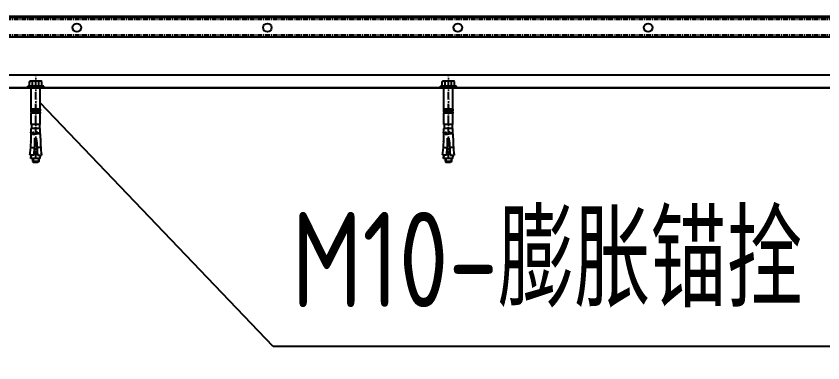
# Model space of a CAD drawing. Header units: millimetres. Extents: x -198529 to 244266, y -64 to 158464.
# Drawn here: x -169202 to -167931, y 118754 to 119300 of the extents above; entities that cross this region are included whole.
import ezdxf

# ---------------------------------------------------------------- set-up
doc = ezdxf.new("R2010")
doc.units = ezdxf.units.MM
doc.linetypes.add('ACAD_ISO10W100', pattern=[18.5, 12, -3, 0.5, -3])
doc.linetypes.add('CENTER', pattern=[12, 7.5, -1.5, 1.5, -1.5])
for name, color, linetype in [('0-DCC', 30, 'Continuous'), ('0-DCC-STRUC', 180, 'Continuous'), ('0-DCC-STRUC-T', 4, 'Continuous'), ('ANCHOR BOLTS', 4, 'Continuous'), ('COIL-BANK', 8, 'Continuous'), ('MITTELLINIEN', 3, 'ACAD_ISO10W100')]:
    doc.layers.add(name, color=color, linetype=linetype)
doc.styles.add('DIM_FONT', font='SIMPLEX', dxfattribs={"width": 0.7, "bigfont": 'GBCBIG'})
doc.styles.add('EDRI-COM', font='tssdeng.shx', dxfattribs={"width": 0.8, "bigfont": 'hztxt.shx'})
doc.dimstyles.new('DIM-1', dxfattribs={"dimtxt": 150, "dimasz": 100, "dimexe": 100, "dimexo": 100, "dimgap": 100, "dimtad": 1, "dimdec": 0, "dimzin": 12, "dimdsep": 46, "dimtxsty": 'DIM_FONT', "dimblk": 'ARCHTICK', "dimcen": 2.5, "dimclrd": 256, "dimclre": 256, "dimclrt": 256, "dimadec": 0, "dimazin": 3, "dimtfac": 1, "dimtdec": 0, "dimtix": 1, "dimtmove": 2, "dimatfit": 3, "dimfxl": 1, "dimlwd": -1, "dimlwe": -1, "dimarcsym": 0})

# ---------------------------------------------------------------- blocks, each defined once
blk = doc.blocks.new('_ArchTick')
at = {"color": 0, "linetype": 'ByBlock', "const_width": 0.4}
blk.add_lwpolyline([(-0.5, -0.5), (0.5, 0.5)], dxfattribs=at)
blk = doc.blocks.new('*D234')
at = {"layer": '0-DCC-STRUC-T', "transparency": 16777216}
for p, q in [((-173645.8, 119087), (-173645.8, 117186.1)), ((-166445.8, 117845.1), (-166445.8, 117186.1)), ((-173645.8, 117286.1), (-166445.8, 117286.1))]:
    blk.add_line(p, q, dxfattribs=at)
at = {"layer": 'Defpoints', "color": 0, "transparency": 16777216}
for p in [(-173645.8, 119187), (-166445.8, 117945.1), (-166445.8, 117286.1)]:
    blk.add_point(p, dxfattribs=at)
at = {"layer": '0-DCC-STRUC-T', "transparency": 16777216, "xscale": 100, "yscale": 100, "zscale": 100, "rotation": 180}
blk.add_blockref('_ArchTick', (-173645.8, 117286.1), dxfattribs=at)
at = {"layer": '0-DCC-STRUC-T', "transparency": 16777216, "xscale": 100, "yscale": 100, "zscale": 100}
blk.add_blockref('_ArchTick', (-166445.8, 117286.1), dxfattribs=at)
at = {"layer": '0-DCC-STRUC-T', "transparency": 16777216, "insert": (-170045.8, 117461.1), "char_height": 150, "attachment_point": 5, "style": 'DIM_FONT'}
blk.add_mtext('7200', dxfattribs=at)
blk = doc.blocks.new('*D245')
at = {"layer": '0-DCC-STRUC-T', "transparency": 16777216}
for p, q in [((-170046, 119087), (-170046, 117756)), ((-166445.8, 119087), (-166445.8, 117756)), ((-170046, 117856), (-166445.8, 117856))]:
    blk.add_line(p, q, dxfattribs=at)
at = {"layer": 'Defpoints', "color": 0, "transparency": 16777216}
for p in [(-170046, 119187), (-166445.8, 119187), (-166445.8, 117856)]:
    blk.add_point(p, dxfattribs=at)
at = {"layer": '0-DCC-STRUC-T', "transparency": 16777216, "xscale": 100, "yscale": 100, "zscale": 100, "rotation": 180}
blk.add_blockref('_ArchTick', (-170046, 117856), dxfattribs=at)
at = {"layer": '0-DCC-STRUC-T', "transparency": 16777216, "xscale": 100, "yscale": 100, "zscale": 100}
blk.add_blockref('_ArchTick', (-166445.8, 117856), dxfattribs=at)
at = {"layer": '0-DCC-STRUC-T', "transparency": 16777216, "insert": (-168245.9, 118031), "char_height": 150, "attachment_point": 5, "style": 'DIM_FONT'}
blk.add_mtext('3600', dxfattribs=at)
blk = doc.blocks.new('DCC2850x2300(左)')
at = {"color": 0, "linetype": 'Continuous'}
for p, q in [((50640, -74446.1), (47990, -74446.1)), ((50640, -74447.6), (47993, -74447.6)), ((49077.5, -74447.6), (49077.5, -74446.1)), ((50640, -74478.5), (47991.5, -74478.5))]:
    blk.add_line(p, q, dxfattribs=at)
at = {"color": 0, "linetype": 'CENTER'}
for p, q in [((49099.5, -74447.6), (49099.5, -74446.1)), ((50640, -74450.6), (47991.5, -74450.6)), ((50640, -74475.5), (47991.5, -74475.5))]:
    blk.add_line(p, q, dxfattribs=at)
at = {"color": 0, "linetype": 'Continuous'}
for centre in [(48740, -74463.5), (49040, -74463.5), (49340, -74463.5), (49640, -74463.5), (49640, -74463.5)]:
    blk.add_circle(centre, 6.75, dxfattribs=at)
blk.add_arc((49099.5, -74444.6), 3, 270, 330, dxfattribs=at)
blk = doc.blocks.new('H10_40')
for p, q in [((-116.5, 5), (-118, 3.5)), ((-118, -3.5), (-118, 3.5)), ((-111.6, 4.1), (-117.4, 4.1)), ((-111.6, 5), (-116.5, 5)), ((-116.5, -5), (-116.5, 5)), ((-111.6, -7.2), (-111.6, 7.5)), ((-111.6, 7.5), (-108.8, 7.5)), ((-106.1, 2.9), (-106.1, 9.2)), ((-103.7, 2.6), (-102.6, 2.5)), ((-103.6, 8.8), (-102.6, 8.7)), ((-97.4, -1.8), (-97.4, 1.8)), ((-94.2, 7.9), (-94.2, 1.8)), ((-82.8, 1.4), (-79.4, 1.4)), ((-79.4, 7.3), (-72.6, 7.3)), ((-79.4, -1.4), (-79.4, 1.4)), ((-74, 1.6), (-74, 5.3)), ((-74, 5.3), (-72.6, 5.3)), ((-74, 1.6), (-72.6, 1.6)), ((-71.1, 7.9), (-72.6, 7.1)), ((-71.1, 7.7), (-72.6, 6.9)), ((-72.6, 5.3), (-72.6, 7.3)), ((-72.6, 7.2), (-72.3, 7.2)), ((-72.6, 6.9), (-70.1, 6.9)), ((-71.1, 4.4), (-72.6, 3.9)), ((-72.6, 3.3), (-72.6, 3.9)), ((-71.1, 3.7), (-72.6, 3.3)), ((-72.6, 3.3), (-70.1, 3.3)), ((-72.6, -7.2), (-72.6, 1.6)), ((-71.1, 7.9), (-70.1, 7.9)), ((-71.1, 7.7), (-71.1, 7.9)), ((-71.1, 7.7), (-70.1, 7.7)), ((-71.1, 4.4), (-70.1, 4.4)), ((-71.1, 3.7), (-71.1, 4.4)), ((-71.1, 3.7), (-70.1, 3.7)), ((-70.1, 6.9), (-70.1, 7.9)), ((-70.1, 7.2), (-64.5, 7.2)), ((-70.1, 3.3), (-70.1, 4.4)), ((-64.5, -7.2), (-64.5, 7.2)), ((-64.5, 6.2), (-58, 6.2)), ((-58, 7.2), (-40, 7.2)), ((-58, -7.2), (-58, 7.2)), ((-40, -7.2), (-40, 7.2)), ((-38.3, 7), (-40, 7)), ((-38.3, 7.2), (0, 7.2)), ((-38.3, 7.2), (-38.3, -7.2)), ((0, -12.5), (0, 12.5)), ((0, 12.5), (2.5, 12.5)), ((0, 0), (0, 0)), ((2.5, -12.5), (2.5, 12.5)), ((2.5, 9.8), (9.7, 9.8)), ((2.5, 4.9), (9.7, 4.9)), ((9.7, 9.8), (10.5, 8.5)), ((10.5, -8.5), (10.5, 8.5)), ((-116.5, -5), (-118, -3.5)), ((-111.6, -4.1), (-117.4, -4.1)), ((-111.6, -5), (-116.5, -5)), ((-111.6, -7.2), (-108.8, -7.2)), ((-106.1, -2.9), (-106.1, -9.2)), ((-103.7, -2.6), (-102.6, -2.5)), ((-103.6, -8.8), (-102.6, -8.7)), ((-94.2, -7.9), (-94.2, -1.8)), ((-82.8, -1.4), (-79.4, -1.4)), ((-79.4, -7.3), (-72.6, -7.3)), ((-72.6, -1.5), (-70.1, -1.5)), ((-72.6, -1.5), (-71.1, -1.7)), ((-72.6, -2.2), (-71.1, -2.5)), ((-72.6, -6), (-71.1, -6.8)), ((-72.6, -6), (-70.1, -6)), ((-72.6, -6.4), (-71.1, -7.2)), ((-72.6, -7.2), (-64.5, -7.2)), ((-71.1, -1.7), (-70.1, -1.7)), ((-71.1, -2.5), (-71.1, -1.7)), ((-71.1, -2.5), (-70.1, -2.5)), ((-71.1, -6.8), (-70.1, -6.8)), ((-71.1, -7.2), (-71.1, -6.8)), ((-71.1, -7.2), (-70.1, -7.2)), ((-70.1, -2.5), (-70.1, -1.5)), ((-70.1, -7.2), (-70.1, -6)), ((-64.5, -6.2), (-58, -6.2)), ((-58, -7.2), (-40, -7.2)), ((-38.3, -7), (-40, -7)), ((-38.3, -7.2), (0, -7.2)), ((0, -12.5), (2.5, -12.5)), ((2.5, -4.9), (9.7, -4.9)), ((2.5, -9.8), (9.7, -9.8)), ((9.7, -9.8), (10.5, -8.5))]:
    blk.add_line(p, q)
at = {"color": 1}
for p, q in [((-36.7, -7), (-36.7, 7)), ((-33.7, 7), (-36.7, 7)), ((-36.2, 5.5), (-36.2, 6.5)), ((-34.2, 6.5), (-36.2, 6.5)), ((-34.2, 5.5), (-36.2, 5.5)), ((-36.2, 1.1), (-36.2, 5.2)), ((-35.4, 5.2), (-36.2, 5.2)), ((-35.4, 1.1), (-36.2, 1.1)), ((-35.4, 3.7), (-35.4, 5.2)), ((-34.2, 3.7), (-35.4, 3.7)), ((-34.2, 2.7), (-35.4, 2.7)), ((-35.4, 1.1), (-35.4, 2.7)), ((-34.2, 1.8), (-35.1, 1.8)), ((-35.1, 1.8), (-35.1, -0.1)), ((-34.2, 5.5), (-34.2, 6.5)), ((-34.2, 2.7), (-34.2, 3.7)), ((-34.2, -1.1), (-34.2, 1.8)), ((-34, 7.2), (-33.9, 7.2)), ((-33.7, -7), (-33.7, 7)), ((-33.7, -7), (-36.7, -7)), ((-36.2, -1.1), (-36.2, -0.1)), ((-35.1, -0.1), (-36.2, -0.1)), ((-34.2, -1.1), (-36.2, -1.1)), ((-36.2, -2.3), (-36.2, -1.4)), ((-34.2, -1.4), (-36.2, -1.4)), ((-34.2, -2.3), (-36.2, -2.3)), ((-34.2, -2.6), (-36.2, -2.6)), ((-36.2, -3.5), (-36.2, -2.6)), ((-35.6, -3.5), (-36.2, -3.5)), ((-36.2, -6.5), (-36.2, -5.5)), ((-35.6, -5.5), (-36.2, -5.5)), ((-34.2, -6.5), (-36.2, -6.5)), ((-35.6, -5.5), (-35.6, -3.5)), ((-34.8, -3.5), (-34.2, -3.5)), ((-34.8, -5.5), (-34.8, -3.5)), ((-34.2, -5.5), (-34.8, -5.5)), ((-34.2, -2.3), (-34.2, -1.4)), ((-34.2, -3.5), (-34.2, -2.6)), ((-34.2, -6.5), (-34.2, -5.5))]:
    blk.add_line(p, q, dxfattribs=at)
for centre, radius, start, end in [((-108.8, -21.3), 28.8, 84.5741, 90), ((-81.1, 192.6), 185.2, 262.2409, 263.019), ((-82.4, 192.6), 191.2, 262.8882, 263.6179), ((-81.1, 192.6), 185.2, 263.317, 268.5899), ((-82.4, 192.6), 191.2, 263.934, 269.8976), ((-81.1, 57.1), 49.8, 264.7484, 271.9185), ((6.2, 7.3), 4.3, 325.4349, 30), ((-5.7, 0), 16.2, 342.412, 17.588), ((-108.8, 21.5), 28.8, 270, 275.4259), ((-82.4, -192.6), 191.2, 96.3821, 97.1118), ((-81.1, -192.6), 185.2, 96.981, 97.7591), ((-82.4, -192.6), 191.2, 90.1024, 96.066), ((-81.1, -192.6), 185.2, 91.4101, 96.683), ((-81.1, -57.1), 49.8, 88.0815, 95.2516), ((6.2, -7.3), 4.3, 330, 34.5651)]:
    blk.add_arc(centre, radius, start, end)
at = {"layer": 'MITTELLINIEN', "color": 8}
blk.add_line((-111.3, 0), (20.3, 0), dxfattribs=at)
at = {"color": 1}
blk.add_text('HSL M10/40', height=2, dxfattribs=at).set_placement((-31.6, -2.6))

msp = doc.modelspace()

# ---------------------------------------------------------------- linework, layer by layer
at = {"layer": '0-DCC-STRUC'}
for points in [[(-167070.7, 119187), (-173070.8, 119187), (-173070.8, 119337), (-167070.7, 119337)], [(-167070.7, 119207), (-173070.8, 119207), (-173070.8, 119317), (-167070.7, 119317)]]:
    msp.add_lwpolyline(points, close=True, dxfattribs=at)
at = {"layer": '0-DCC-STRUC-T'}
for p, q in [((-168797, 118779.7), (-169163.6, 119163.7)), ((-167609.8, 118779.7), (-168797, 118779.7))]:
    msp.add_line(p, q, dxfattribs=at)
at = {"layer": 'COIL-BANK'}
msp.add_line((-177509, 119187), (-157362.6, 119187), dxfattribs=at)

# ---------------------------------------------------------------- block references
at = {"layer": '0-DCC'}
msp.add_blockref('DCC2850x2300(左)', (-217846, 193745.5), dxfattribs=at)
at = {"layer": 'ANCHOR BOLTS', "rotation": 90}
for p in [(-169170.8, 119187.4), (-168520.8, 119187.4)]:
    msp.add_blockref('H10_40', p, dxfattribs=at)

# ---------------------------------------------------------------- texts
at = {"layer": '0-DCC-STRUC-T', "style": 'EDRI-COM', "width": 0.8}
msp.add_text('M10-膨胀锚拴', height=150, dxfattribs=at).set_placement((-168768, 118841.7))

# ---------------------------------------------------------------- dimensions: what is measured, and where the dimension line sits
at = {"layer": '0-DCC-STRUC-T'}
for base, p1, p2, picture, middle in [((-166445.8, 117286.1), (-173645.8, 119187), (-166445.8, 117945.1), '*D234', (-170045.8, 117461.1)), ((-166445.8, 117856), (-170046, 119187), (-166445.8, 119187), '*D245', (-168245.9, 118031))]:
    dim = msp.add_linear_dim(base=base, p1=p1, p2=p2, dimstyle='DIM-1', dxfattribs=at)
    dim.commit()
    dim.dimension.update_dxf_attribs({"geometry": picture, "text_midpoint": middle})

doc.saveas('drawing.dxf')
